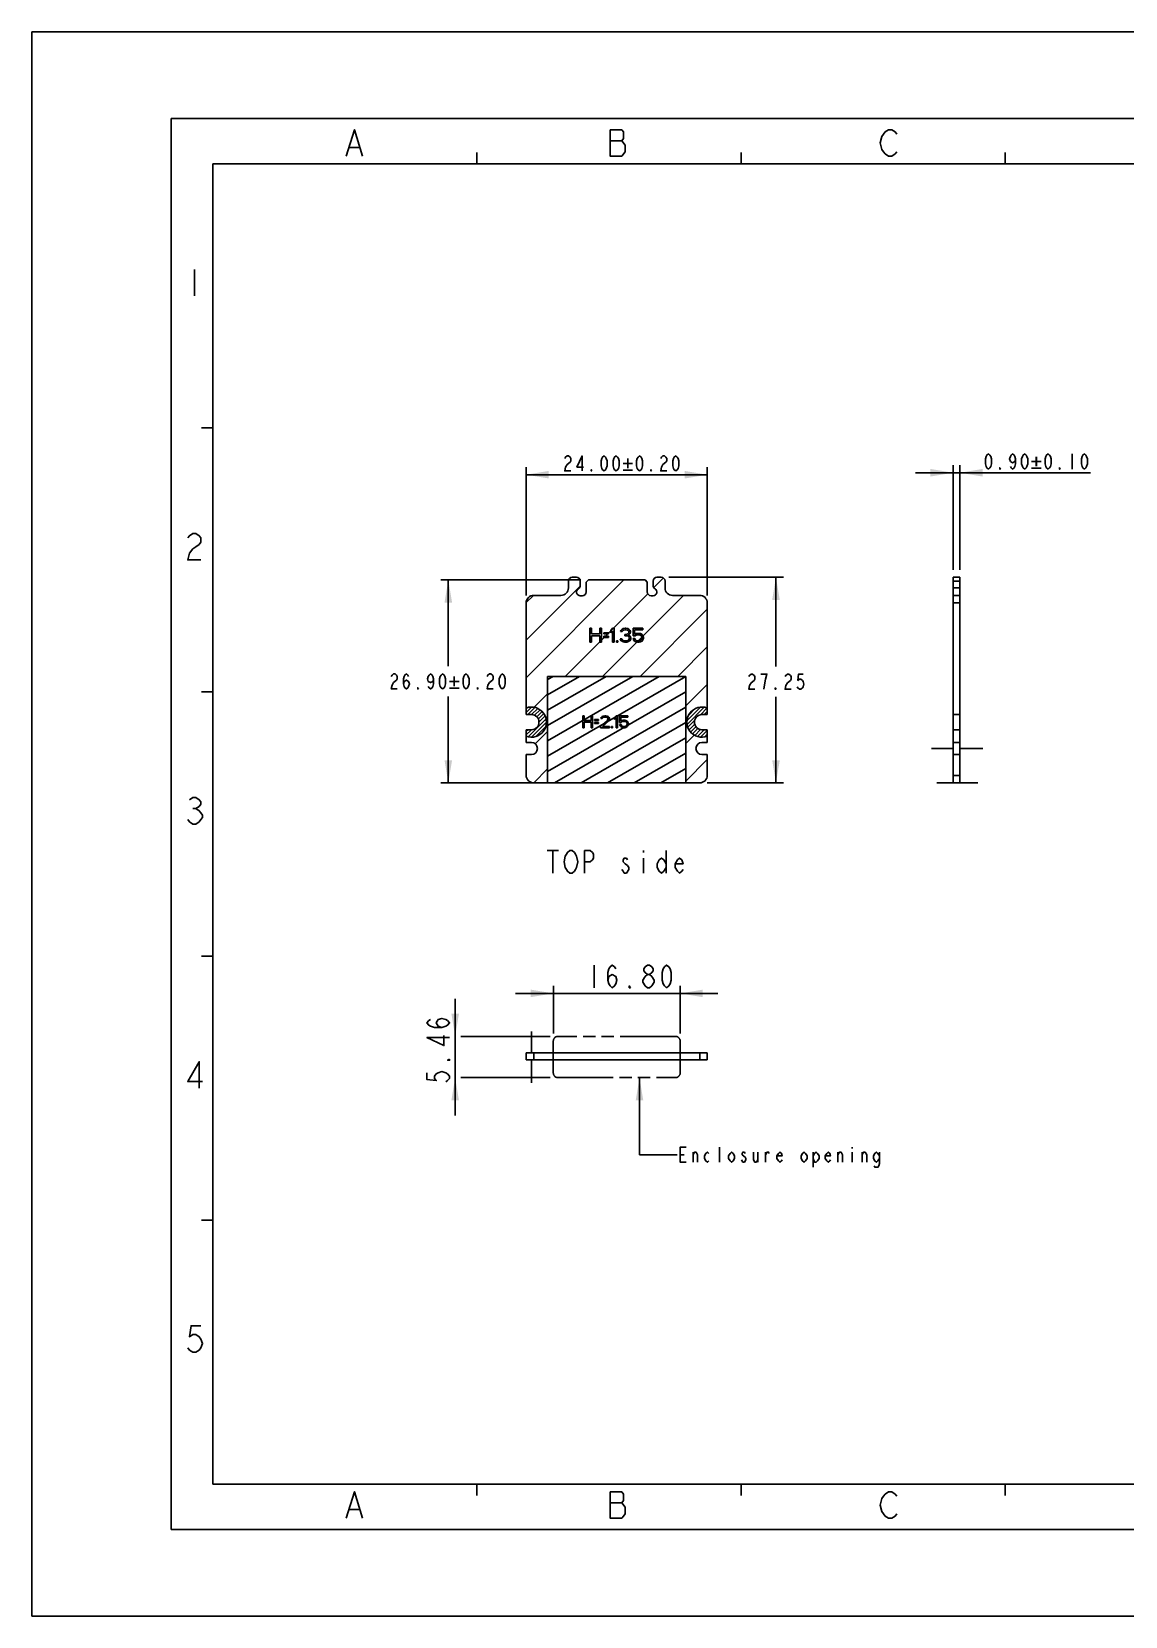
# Model space of a CAD drawing. Header units: millimetres. Extents: x 0 to 297, y 0 to 210.
# Drawn here: x 0 to 144.9, y 0 to 210 of the extents above; entities that cross this region are included whole.
import ezdxf

# ---------------------------------------------------------------- set-up
doc = ezdxf.new("R2010")
doc.units = ezdxf.units.MM
doc.header["$LTSCALE"] = 16.335
doc.linetypes.add('PHANTOM', pattern=[0.8, 0.45, -0.05, 0.1, -0.05, 0.1, -0.05])
doc.layers.get('0').update_dxf_attribs({"linetype": 'CONTINUOUS'})
for name, color, linetype in [('3_AXES', 7, 'CONTINUOUS'), ('5_CURVES', 7, 'CONTINUOUS'), ('DEFAULT_3', 7, 'PHANTOM')]:
    doc.layers.add(name, color=color, linetype=linetype)
doc.styles.get("Standard").update_dxf_attribs({"font": 'txt', "width": 0.8})
doc.dimstyles.new('DIMSTYLE_1', dxfattribs={"dimtxt": 2, "dimasz": 3, "dimexe": 1, "dimexo": 1, "dimgap": 0.5, "dimtad": 1, "dimzin": 0, "dimdsep": 46, "dimtxsty": 'STANDARD', "dimblk": '_FILLED', "dimblk1": '_FILLED', "dimblk2": '_FILLED', "dimcen": 0.09, "dimazin": 0, "dimtol": 1, "dimtp": 0.2, "dimtm": 0.2, "dimtfac": 1, "dimtofl": 0, "dimtmove": 0, "dimatfit": 3, "dimldrblk": '_FILLED', "dimfxl": 1, "dimtolj": 1, "dimtzin": 0, "dimarcsym": 0})
doc.dimstyles.new('DIMSTYLE_2', dxfattribs={"dimtxt": 2, "dimasz": 3, "dimexe": 1, "dimexo": 1, "dimgap": 1, "dimtad": 1, "dimzin": 0, "dimdsep": 46, "dimtxsty": 'STANDARD', "dimblk": '_FILLED', "dimblk1": '_FILLED', "dimblk2": '_FILLED', "dimcen": 0.09, "dimazin": 0, "dimtol": 1, "dimtp": 0.2, "dimtm": 0.2, "dimtfac": 1, "dimtofl": 0, "dimtmove": 0, "dimatfit": 3, "dimldrblk": '_FILLED', "dimfxl": 1, "dimtolj": 1, "dimtzin": 0, "dimarcsym": 0})
doc.dimstyles.new('DIMSTYLE_3', dxfattribs={"dimtxt": 2, "dimasz": 3, "dimexe": 1, "dimexo": 1, "dimgap": 0.5, "dimtad": 1, "dimzin": 0, "dimdsep": 46, "dimtxsty": 'STANDARD', "dimblk": '_FILLED', "dimblk1": '_FILLED', "dimblk2": '_FILLED', "dimcen": 0.09, "dimazin": 0, "dimtol": 1, "dimtp": 0.1, "dimtm": 0.1, "dimtfac": 1, "dimtofl": 0, "dimtmove": 0, "dimatfit": 3, "dimldrblk": '_FILLED', "dimfxl": 1, "dimtolj": 1, "dimtzin": 0, "dimarcsym": 0})
doc.dimstyles.new('DIMSTYLE_4', dxfattribs={"dimtxt": 2, "dimasz": 3, "dimexe": 1, "dimexo": 1, "dimgap": 1, "dimtad": 1, "dimzin": 0, "dimdsep": 46, "dimtxsty": 'STANDARD', "dimblk": '_FILLED', "dimblk1": '_FILLED', "dimblk2": '_FILLED', "dimcen": 0.09, "dimazin": 0, "dimtp": 0.01, "dimtm": 0.01, "dimtfac": 1, "dimtofl": 0, "dimtmove": 0, "dimatfit": 3, "dimldrblk": '_FILLED', "dimfxl": 1, "dimtolj": 1, "dimtzin": 0, "dimarcsym": 0})
doc.dimstyles.new('DIMSTYLE_7', dxfattribs={"dimtxt": 3, "dimasz": 3, "dimexe": 1, "dimexo": 1, "dimgap": 0.75, "dimtad": 1, "dimzin": 0, "dimdsep": 46, "dimtxsty": 'STANDARD', "dimblk": '_FILLED', "dimblk1": '_FILLED', "dimblk2": '_FILLED', "dimcen": 0.09, "dimazin": 0, "dimtp": 0.01, "dimtm": 0.01, "dimtfac": 1, "dimtofl": 0, "dimtmove": 0, "dimatfit": 3, "dimldrblk": '_FILLED', "dimfxl": 1, "dimtolj": 1, "dimtzin": 0, "dimarcsym": 0})
doc.dimstyles.get("Standard").update_dxf_attribs({"dimtxt": 3, "dimasz": 3, "dimexe": 1, "dimexo": 1, "dimtad": 1, "dimzin": 0, "dimdsep": 46, "dimtxsty": 'STANDARD', "dimblk": '_FILLED', "dimblk1": '_FILLED', "dimblk2": '_FILLED', "dimcen": 0.09, "dimazin": 0, "dimtol": 1, "dimtp": 0.01, "dimtm": 0.01, "dimtfac": 1, "dimtofl": 0, "dimtmove": 0, "dimatfit": 3, "dimldrblk": '_FILLED', "dimfxl": 1, "dimtolj": 1, "dimtzin": 0, "dimarcsym": 0})

# ---------------------------------------------------------------- blocks, each defined once
blk = doc.blocks.new('_FILLED')
at = {"color": 0, "linetype": 'BYBLOCK'}
blk.add_solid([(0, 0), (-1, 0.167), (-1, -0.167)], dxfattribs=at)
blk = doc.blocks.new('*D0')
at = {"color": 2, "linetype": 'CONTINUOUS'}
for p, q in [((65.52, 135.3), (65.52, 152.29)), ((65.52, 151.29), (77.52, 151.29)), ((89.52, 151.29), (77.52, 151.29)), ((89.52, 135.3), (89.52, 152.29))]:
    blk.add_line(p, q, dxfattribs=at)
at = {"color": 2, "linetype": 'CONTINUOUS', "xscale": 3, "yscale": 3, "zscale": 3, "rotation": 180}
blk.add_blockref('_FILLED', (65.52, 151.29), dxfattribs=at)
at = {"color": 2, "linetype": 'CONTINUOUS', "xscale": 3, "yscale": 3, "zscale": 3}
blk.add_blockref('_FILLED', (89.52, 151.29), dxfattribs=at)
blk = doc.blocks.new('*D1')
at = {"color": 2, "linetype": 'CONTINUOUS'}
for p, q in [((72.77, 137.35), (54.2, 137.35)), ((55.2, 137.35), (55.2, 125.9)), ((55.2, 110.45), (55.2, 121.9)), ((67.36, 110.45), (54.2, 110.45))]:
    blk.add_line(p, q, dxfattribs=at)
at = {"color": 2, "linetype": 'CONTINUOUS', "xscale": 3, "yscale": 3, "zscale": 3}
for p, rotation in [((55.2, 137.35), 90), ((55.2, 110.45), 270)]:
    blk.add_blockref('_FILLED', p, dxfattribs=dict(at, rotation=rotation))
blk = doc.blocks.new('*D2')
at = {"color": 2, "linetype": 'CONTINUOUS'}
for p, q in [((122.09, 151.55), (117.09, 151.55)), ((117.09, 151.55), (122.54, 151.55)), ((122.09, 138.7), (122.09, 152.55)), ((140.28, 151.55), (122.54, 151.55)), ((122.99, 138.7), (122.99, 152.55)), ((122.99, 151.55), (140.28, 151.55))]:
    blk.add_line(p, q, dxfattribs=at)
at = {"color": 2, "linetype": 'CONTINUOUS', "xscale": 3, "yscale": 3, "zscale": 3}
blk.add_blockref('_FILLED', (122.09, 151.55), dxfattribs=at)
at = {"color": 2, "linetype": 'CONTINUOUS', "xscale": 3, "yscale": 3, "zscale": 3, "rotation": 180}
blk.add_blockref('_FILLED', (122.99, 151.55), dxfattribs=at)
blk = doc.blocks.new('*D7')
at = {"color": 2, "linetype": 'CONTINUOUS'}
for p, q in [((84.42, 137.7), (99.62, 137.7)), ((98.62, 137.7), (98.62, 125.86)), ((98.62, 110.45), (98.62, 121.86)), ((89.52, 110.45), (99.62, 110.45))]:
    blk.add_line(p, q, dxfattribs=at)
at = {"color": 2, "linetype": 'CONTINUOUS', "xscale": 3, "yscale": 3, "zscale": 3}
for p, rotation in [((98.62, 137.7), 90), ((98.62, 110.45), 270)]:
    blk.add_blockref('_FILLED', p, dxfattribs=dict(at, rotation=rotation))
blk = doc.blocks.new('*D8')
at = {"color": 2, "linetype": 'CONTINUOUS'}
for p, q in [((69.12, 82.55), (64.12, 82.55)), ((64.12, 82.55), (77.52, 82.55)), ((69.12, 77.25), (69.12, 83.55)), ((90.92, 82.55), (77.52, 82.55)), ((85.92, 77.25), (85.92, 83.55)), ((85.92, 82.55), (90.92, 82.55))]:
    blk.add_line(p, q, dxfattribs=at)
at = {"color": 2, "linetype": 'CONTINUOUS', "xscale": 3, "yscale": 3, "zscale": 3}
blk.add_blockref('_FILLED', (69.12, 82.55), dxfattribs=at)
at = {"color": 2, "linetype": 'CONTINUOUS', "xscale": 3, "yscale": 3, "zscale": 3, "rotation": 180}
blk.add_blockref('_FILLED', (85.92, 82.55), dxfattribs=at)
blk = doc.blocks.new('*D9')
at = {"color": 2, "linetype": 'CONTINUOUS'}
for p, q in [((56.11, 76.85), (56.11, 81.85)), ((56.11, 81.85), (56.11, 74.12)), ((68.72, 76.85), (56.86, 76.85)), ((56.11, 66.39), (56.11, 74.12)), ((56.11, 71.39), (56.11, 66.39)), ((68.72, 71.39), (56.86, 71.39))]:
    blk.add_line(p, q, dxfattribs=at)
at = {"color": 2, "linetype": 'CONTINUOUS', "xscale": 3, "yscale": 3, "zscale": 3}
for p, rotation in [((56.11, 76.85), 270), ((56.11, 71.39), 90)]:
    blk.add_blockref('_FILLED', p, dxfattribs=dict(at, rotation=rotation))

msp = doc.modelspace()

# ---------------------------------------------------------------- linework, layer by layer
at = {"color": 7, "linetype": 'CONTINUOUS'}
for p, q in [((0, 0), (0, 210)), ((0, 210), (297, 210)), ((71.115, 136.299), (71.115, 137.199)), ((71.615, 137.699), (72.19, 137.699)), ((72.69, 136.615), (72.69, 137.199)), ((73.465, 137.049), (73.765, 137.349)), ((73.465, 135.749), (73.465, 137.049)), ((73.765, 137.349), (81.265, 137.349)), ((81.265, 137.349), (81.565, 137.049)), ((81.565, 137.049), (81.565, 135.749)), ((82.34, 136.615), (82.34, 137.199)), ((82.84, 137.699), (83.415, 137.699)), ((83.915, 136.299), (83.915, 137.199)), ((122.091, 134.299), (122.091, 137.699)), ((122.091, 137.699), (122.991, 137.699)), ((122.991, 137.199), (122.091, 137.199)), ((122.991, 134.299), (122.991, 137.699)), ((70.115, 135.299), (66.515, 135.299)), ((72.69, 135.249), (72.965, 135.249)), ((82.065, 135.249), (82.34, 135.249)), ((84.915, 135.299), (88.515, 135.299)), ((122.091, 136.299), (122.991, 136.299)), ((122.091, 135.299), (122.991, 135.299)), ((122.991, 134.299), (122.091, 134.299)), ((66.215, 115.799), (65.515, 115.799)), ((88.815, 115.799), (89.515, 115.799)), ((122.091, 115.799), (122.991, 115.799)), ((122.091, 115.799), (122.091, 110.449)), ((122.991, 110.449), (122.991, 115.799)), ((65.515, 111.449), (65.515, 114.199)), ((66.215, 114.199), (65.515, 114.199)), ((89.515, 114.199), (88.815, 114.199)), ((89.515, 114.199), (89.515, 111.449)), ((122.091, 114.199), (122.991, 114.199)), ((122.091, 111.449), (122.991, 111.449)), ((66.515, 110.449), (88.515, 110.449)), ((122.991, 110.449), (122.091, 110.449)), ((65.515, 73.768), (65.515, 74.668)), ((65.515, 74.668), (89.515, 74.668)), ((65.515, 73.768), (89.515, 73.768)), ((89.515, 74.668), (89.515, 73.768)), ((0, 0), (297, 0))]:
    msp.add_line(p, q, dxfattribs=at)
at = {"color": 4, "linetype": 'CONTINUOUS'}
for p, q in [((18.5, 198.5), (18.5, 11.5)), ((18.5, 198.5), (278.5, 198.5)), ((59, 192.5), (59, 194)), ((94, 192.5), (94, 194)), ((129, 192.5), (129, 194)), ((24, 192.5), (24, 17.5)), ((24, 192.5), (273, 192.5)), ((24, 157.5), (22.5, 157.5)), ((24, 122.5), (22.5, 122.5)), ((24, 87.5), (22.5, 87.5)), ((24, 52.5), (22.5, 52.5)), ((273, 17.5), (24, 17.5)), ((59, 17.5), (59, 16)), ((94, 17.5), (94, 16)), ((129, 17.5), (129, 16)), ((18.5, 11.5), (278.5, 11.5))]:
    msp.add_line(p, q, dxfattribs=at)
at = {"color": 2, "linetype": 'CONTINUOUS'}
for p, q in [((76.656, 195.542), (78.187, 195.542)), ((42.094, 194.667), (43.406, 194.667)), ((21.55, 178.5), (21.55, 175)), ((137.881, 154.046), (137.881, 152.046)), ((21.331, 107.042), (21.769, 107.042)), ((68.305, 101.488), (69.805, 101.488)), ((69.055, 101.488), (69.055, 98.488)), ((81.055, 101.488), (81.055, 101.238)), ((84.055, 101.488), (84.055, 98.488)), ((81.055, 100.488), (81.055, 98.488)), ((74.531, 86.3), (74.531, 83.3)), ((85.936, 61.178), (86.436, 61.178)), ((87.636, 60.178), (87.636, 61.511)), ((91.136, 60.178), (91.136, 62.178)), ((96.236, 61.511), (96.236, 60.178)), ((97.236, 60.178), (97.236, 61.511)), ((103.536, 61.511), (103.536, 59.511)), ((106.836, 60.178), (106.836, 61.511)), ((108.736, 62.178), (108.736, 62.011)), ((108.736, 61.511), (108.736, 60.178)), ((110.036, 60.178), (110.036, 61.511)), ((94.236, 60.178), (94.036, 60.511)), ((76.656, 15.042), (78.187, 15.042)), ((42.094, 14.167), (43.406, 14.167))]:
    msp.add_line(p, q, dxfattribs=at)
at = {"color": 7, "linetype": 'CONTINUOUS', "true_color": 0x37005f}
for p, q in [((119.241, 114.999), (122.091, 114.999)), ((122.991, 114.999), (126.041, 114.999)), ((66.215, 77.518), (66.215, 74.668)), ((66.215, 73.768), (66.215, 70.718))]:
    msp.add_line(p, q, dxfattribs=at)
at = {"color": 9, "linetype": 'CONTINUOUS'}
for p, q in [((66.515, 74.668), (66.515, 73.768)), ((88.515, 73.768), (88.515, 74.668))]:
    msp.add_line(p, q, dxfattribs=at)
at = {"color": 2, "linetype": 'CONTINUOUS'}
for points in [[(41.656, 193.5), (42.75, 197), (43.844, 193.5)], [(76.656, 197), (76.656, 193.5), (78.187, 193.5)], [(78.625, 194.958), (78.187, 195.542), (78.406, 195.833), (78.406, 196.708), (78.187, 197), (76.656, 197)], [(114.625, 194.083), (114.406, 193.792), (113.969, 193.5), (113.531, 193.5), (113.094, 193.792), (112.875, 194.083), (112.656, 194.375), (112.438, 195.25), (112.656, 196.125)], [(112.656, 196.125), (113.094, 196.708), (113.531, 197), (113.969, 197), (114.406, 196.708), (114.625, 196.417)], [(78.187, 193.5), (78.625, 194.083), (78.625, 194.958)], [(70.637, 153.457), (70.737, 153.623), (70.937, 153.79), (71.137, 153.79), (71.337, 153.623), (71.437, 153.457), (71.437, 153.123), (71.337, 152.957), (70.937, 152.623)], [(72.937, 151.79), (72.937, 153.79), (72.237, 152.29), (73.137, 152.29)], [(75.837, 151.79), (75.637, 151.957), (75.537, 152.123), (75.437, 152.457), (75.437, 153.123), (75.537, 153.457), (75.637, 153.623), (75.837, 153.79), (76.037, 153.623), (76.137, 153.457), (76.237, 153.123), (76.237, 152.457), (76.137, 152.123), (76.037, 151.957), (75.837, 151.79)], [(77.437, 151.79), (77.237, 151.957), (77.137, 152.123), (77.037, 152.457), (77.037, 153.123), (77.137, 153.457), (77.237, 153.623), (77.437, 153.79), (77.637, 153.623), (77.737, 153.457), (77.837, 153.123), (77.837, 152.457), (77.737, 152.123), (77.637, 151.957), (77.437, 151.79)], [(80.546, 151.79), (80.346, 151.957), (80.246, 152.123), (80.146, 152.457), (80.146, 153.123), (80.246, 153.457), (80.346, 153.623), (80.546, 153.79), (80.746, 153.623), (80.846, 153.457), (80.946, 153.123), (80.946, 152.457), (80.846, 152.123), (80.746, 151.957), (80.546, 151.79)], [(83.346, 153.457), (83.446, 153.623), (83.646, 153.79), (83.846, 153.79), (84.046, 153.623), (84.146, 153.457), (84.146, 153.123), (84.046, 152.957), (83.646, 152.623)], [(85.346, 151.79), (85.146, 151.957), (85.046, 152.123), (84.946, 152.457), (84.946, 153.123), (85.046, 153.457), (85.146, 153.623), (85.346, 153.79), (85.546, 153.623), (85.646, 153.457), (85.746, 153.123), (85.746, 152.457), (85.646, 152.123), (85.546, 151.957), (85.346, 151.79)], [(126.772, 152.046), (126.572, 152.213), (126.472, 152.38), (126.372, 152.713), (126.372, 153.38), (126.472, 153.713), (126.572, 153.88), (126.772, 154.046), (126.972, 153.88), (127.072, 153.713), (127.172, 153.38), (127.172, 152.713), (127.072, 152.38), (126.972, 152.213), (126.772, 152.046)], [(130.372, 153.38), (130.272, 153.046), (129.972, 152.88), (129.672, 153.046), (129.572, 153.38), (129.672, 153.713), (129.772, 153.88), (129.972, 154.046), (130.172, 153.88), (130.272, 153.713), (130.372, 153.38), (130.372, 152.713), (130.272, 152.38), (130.172, 152.213), (129.972, 152.046), (129.772, 152.213), (129.672, 152.38)], [(131.572, 152.046), (131.372, 152.213), (131.272, 152.38), (131.172, 152.713), (131.172, 153.38), (131.272, 153.713), (131.372, 153.88), (131.572, 154.046), (131.772, 153.88), (131.872, 153.713), (131.972, 153.38), (131.972, 152.713), (131.872, 152.38), (131.772, 152.213), (131.572, 152.046)], [(134.681, 152.046), (134.481, 152.213), (134.381, 152.38), (134.281, 152.713), (134.281, 153.38), (134.381, 153.713), (134.481, 153.88), (134.681, 154.046), (134.881, 153.88), (134.981, 153.713), (135.081, 153.38), (135.081, 152.713), (134.981, 152.38), (134.881, 152.213), (134.681, 152.046)], [(139.481, 152.046), (139.281, 152.213), (139.181, 152.38), (139.081, 152.713), (139.081, 153.38), (139.181, 153.713), (139.281, 153.88), (139.481, 154.046), (139.681, 153.88), (139.781, 153.713), (139.881, 153.38), (139.881, 152.713), (139.781, 152.38), (139.681, 152.213), (139.481, 152.046)], [(70.937, 152.623), (70.737, 152.29), (70.637, 151.79), (71.437, 151.79)], [(74.237, 151.79), (74.137, 151.79), (74.137, 151.957), (74.237, 151.79)], [(82.146, 151.79), (82.046, 151.79), (82.046, 151.957), (82.146, 151.79)], [(83.646, 152.623), (83.446, 152.29), (83.346, 151.79), (84.146, 151.79)], [(128.372, 152.046), (128.272, 152.046), (128.272, 152.213), (128.372, 152.046)], [(136.281, 152.046), (136.181, 152.046), (136.181, 152.213), (136.281, 152.046)], [(20.675, 142.917), (20.894, 143.208), (21.331, 143.5), (21.769, 143.5), (22.206, 143.208), (22.425, 142.917), (22.425, 142.333), (22.206, 142.042), (21.769, 141.75), (21.331, 141.458), (20.894, 140.875), (20.675, 140), (22.425, 140)], [(47.645, 124.565), (47.745, 124.732), (47.945, 124.899), (48.145, 124.899), (48.345, 124.732), (48.445, 124.565), (48.445, 124.232), (48.345, 124.065), (47.945, 123.732)], [(49.245, 123.565), (49.345, 123.899), (49.645, 124.065), (49.945, 123.899), (50.045, 123.565), (49.945, 123.232), (49.845, 123.065), (49.645, 122.899), (49.445, 123.065), (49.345, 123.232), (49.245, 123.565), (49.245, 124.232), (49.345, 124.565), (49.445, 124.732), (49.645, 124.899), (49.845, 124.732), (49.945, 124.565)], [(53.245, 124.232), (53.145, 123.899), (52.845, 123.732), (52.545, 123.899), (52.445, 124.232), (52.545, 124.565), (52.645, 124.732), (52.845, 124.899), (53.045, 124.732), (53.145, 124.565), (53.245, 124.232), (53.245, 123.565), (53.145, 123.232), (53.045, 123.065), (52.845, 122.899), (52.645, 123.065), (52.545, 123.232)], [(54.445, 122.899), (54.245, 123.065), (54.145, 123.232), (54.045, 123.565), (54.045, 124.232), (54.145, 124.565), (54.245, 124.732), (54.445, 124.899), (54.645, 124.732), (54.745, 124.565), (54.845, 124.232), (54.845, 123.565), (54.745, 123.232), (54.645, 123.065), (54.445, 122.899)], [(57.554, 122.899), (57.354, 123.065), (57.254, 123.232), (57.154, 123.565), (57.154, 124.232), (57.254, 124.565), (57.354, 124.732), (57.554, 124.899), (57.754, 124.732), (57.854, 124.565), (57.954, 124.232), (57.954, 123.565), (57.854, 123.232), (57.754, 123.065), (57.554, 122.899)], [(60.354, 124.565), (60.454, 124.732), (60.654, 124.899), (60.854, 124.899), (61.054, 124.732), (61.154, 124.565), (61.154, 124.232), (61.054, 124.065), (60.654, 123.732)], [(62.354, 122.899), (62.154, 123.065), (62.054, 123.232), (61.954, 123.565), (61.954, 124.232), (62.054, 124.565), (62.154, 124.732), (62.354, 124.899), (62.554, 124.732), (62.654, 124.565), (62.754, 124.232), (62.754, 123.565), (62.654, 123.232), (62.554, 123.065), (62.354, 122.899)], [(95.025, 124.529), (95.125, 124.696), (95.325, 124.863), (95.525, 124.863), (95.725, 124.696), (95.825, 124.529), (95.825, 124.196), (95.725, 124.029)], [(95.725, 124.029), (95.325, 123.696), (95.125, 123.363), (95.025, 122.863), (95.825, 122.863)], [(97.225, 124.196), (97.425, 124.863), (96.625, 124.863)], [(97.025, 122.863), (97.125, 123.696), (97.225, 124.196)], [(99.825, 124.529), (99.925, 124.696), (100.125, 124.863), (100.325, 124.863), (100.525, 124.696), (100.625, 124.529), (100.625, 124.196), (100.525, 124.029)], [(100.525, 124.029), (100.125, 123.696), (99.925, 123.363), (99.825, 122.863), (100.625, 122.863)], [(102.225, 124.863), (101.625, 124.863), (101.525, 124.029), (101.725, 124.196), (101.925, 124.196), (102.125, 124.029), (102.225, 123.863), (102.325, 123.529), (102.225, 123.196), (102.125, 123.029), (101.925, 122.863), (101.725, 122.863), (101.525, 123.029), (101.425, 123.196)], [(47.945, 123.732), (47.745, 123.399), (47.645, 122.899), (48.445, 122.899)], [(51.245, 122.899), (51.145, 122.899), (51.145, 123.065), (51.245, 122.899)], [(59.154, 122.899), (59.054, 122.899), (59.054, 123.065), (59.154, 122.899)], [(60.654, 123.732), (60.454, 123.399), (60.354, 122.899), (61.154, 122.899)], [(98.625, 122.863), (98.525, 122.863), (98.525, 123.029), (98.625, 122.863)], [(20.894, 108.208), (21.331, 108.5), (21.769, 108.5), (22.206, 108.208), (22.425, 107.917), (22.425, 107.625), (22.206, 107.333), (21.769, 107.042), (22.206, 106.75), (22.425, 106.458), (22.644, 106.167), (22.644, 105.875), (22.425, 105.583), (22.206, 105.292), (21.769, 105), (21.331, 105), (20.894, 105.292), (20.675, 105.583)], [(72.055, 98.988), (71.905, 98.738), (71.605, 98.488), (71.305, 98.488), (71.005, 98.738), (70.855, 98.988), (70.705, 99.238), (70.555, 99.988), (70.705, 100.738), (70.855, 100.988), (71.005, 101.238), (71.305, 101.488), (71.605, 101.488), (71.905, 101.238), (72.055, 100.988), (72.205, 100.738), (72.355, 99.988), (72.205, 99.238), (72.055, 98.988)], [(73.255, 98.488), (73.255, 101.488), (74.005, 101.488), (74.305, 101.238), (74.455, 100.988), (74.455, 100.488), (74.305, 100.238), (74.005, 99.988), (73.255, 99.988)], [(79.105, 98.988), (78.805, 98.488), (78.505, 98.488), (78.355, 98.738), (78.205, 98.988)], [(78.955, 100.238), (78.805, 100.488), (78.505, 100.488), (78.355, 100.238), (78.355, 99.988), (78.655, 99.738), (78.955, 99.488), (79.105, 99.238), (79.105, 98.988)], [(84.055, 99.238), (83.755, 98.738), (83.455, 98.488), (83.155, 98.738), (82.855, 99.238), (82.855, 99.738), (83.155, 100.238), (83.455, 100.488), (83.755, 100.238), (84.055, 99.738)], [(86.305, 98.988), (86.155, 98.738), (85.855, 98.488), (85.555, 98.738), (85.255, 99.238), (85.255, 99.738), (85.555, 100.238), (85.855, 100.488), (86.155, 100.238), (86.305, 99.738), (85.255, 99.738)], [(76.331, 84.3), (76.481, 84.8), (76.931, 85.05), (77.381, 84.8), (77.531, 84.3), (77.381, 83.8), (77.231, 83.55), (76.931, 83.3), (76.631, 83.55), (76.481, 83.8), (76.331, 84.3), (76.331, 85.3), (76.481, 85.8), (76.631, 86.05), (76.931, 86.3), (77.231, 86.05), (77.381, 85.8)], [(81.581, 85.05), (81.281, 85.3), (81.131, 85.55), (81.131, 85.8), (81.281, 86.05), (81.581, 86.3), (81.881, 86.3), (82.181, 86.05), (82.331, 85.8), (82.331, 85.55), (82.181, 85.3), (81.881, 85.05)], [(84.131, 83.3), (83.831, 83.55), (83.681, 83.8), (83.531, 84.3), (83.531, 85.3), (83.681, 85.8), (83.831, 86.05), (84.131, 86.3), (84.431, 86.05), (84.581, 85.8), (84.731, 85.3), (84.731, 84.3), (84.581, 83.8), (84.431, 83.55), (84.131, 83.3)], [(80.981, 84.05), (80.981, 84.3), (81.281, 84.8)], [(81.581, 83.3), (81.281, 83.55), (80.981, 84.05)], [(81.281, 84.8), (81.581, 85.05), (81.881, 85.05), (82.181, 84.8)], [(82.181, 84.8), (82.481, 84.3), (82.481, 84.05), (82.181, 83.55)], [(79.331, 83.3), (79.181, 83.3), (79.181, 83.55), (79.331, 83.3)], [(82.181, 83.55), (81.881, 83.3), (81.581, 83.3)], [(54.364, 78.038), (53.864, 78.188), (53.614, 78.638), (53.864, 79.088), (54.364, 79.238), (54.864, 79.088), (55.114, 78.938), (55.364, 78.638), (55.114, 78.338), (54.864, 78.188), (54.364, 78.038), (53.364, 78.038), (52.864, 78.188), (52.614, 78.338), (52.364, 78.638), (52.614, 78.938), (52.864, 79.088)], [(55.364, 76.688), (52.364, 76.688), (54.614, 75.638), (54.614, 76.988)], [(55.364, 73.838), (55.364, 73.688), (55.114, 73.688), (55.364, 73.838)], [(22.206, 70), (22.206, 73.5), (20.675, 70.875), (22.644, 70.875)], [(52.364, 72.038), (52.364, 71.138), (53.614, 70.988), (53.364, 71.288), (53.364, 71.588), (53.614, 71.888), (53.864, 72.038), (54.364, 72.188), (54.864, 72.038), (55.114, 71.888), (55.364, 71.588), (55.364, 71.288), (55.114, 70.988), (54.864, 70.838)], [(86.736, 60.178), (85.936, 60.178), (85.936, 62.178), (86.736, 62.178)], [(87.636, 61.178), (87.836, 61.511), (88.036, 61.511), (88.236, 61.178), (88.236, 60.178)], [(89.736, 60.345), (89.536, 60.178), (89.336, 60.345), (89.136, 60.678), (89.136, 61.011), (89.336, 61.345), (89.536, 61.511), (89.736, 61.345)], [(93.136, 60.678), (92.936, 60.345), (92.736, 60.178), (92.536, 60.345), (92.336, 60.678), (92.336, 61.011), (92.536, 61.345), (92.736, 61.511), (92.936, 61.345), (93.136, 61.011), (93.136, 60.678)], [(94.536, 61.345), (94.436, 61.511), (94.236, 61.511), (94.136, 61.345), (94.136, 61.178)], [(94.136, 61.178), (94.536, 60.845), (94.636, 60.678), (94.636, 60.511)], [(95.636, 61.511), (95.636, 60.511), (95.836, 60.178), (96.036, 60.178), (96.236, 60.511)], [(97.236, 61.178), (97.436, 61.511), (97.636, 61.511), (97.736, 61.345)], [(99.436, 60.511), (99.336, 60.345), (99.136, 60.178), (98.936, 60.345), (98.736, 60.678), (98.736, 61.011), (98.936, 61.345), (99.136, 61.511), (99.336, 61.345), (99.436, 61.011), (98.736, 61.011)], [(102.736, 60.678), (102.536, 60.345), (102.336, 60.178), (102.136, 60.345), (101.936, 60.678), (101.936, 61.011), (102.136, 61.345), (102.336, 61.511), (102.536, 61.345), (102.736, 61.011), (102.736, 60.678)], [(103.536, 61.011), (103.736, 61.345), (103.936, 61.511), (104.136, 61.345), (104.336, 61.011), (104.336, 60.678), (104.136, 60.345), (103.936, 60.178), (103.736, 60.178), (103.536, 60.678)], [(105.836, 60.511), (105.736, 60.345), (105.536, 60.178), (105.336, 60.345), (105.136, 60.678), (105.136, 61.011), (105.336, 61.345), (105.536, 61.511), (105.736, 61.345), (105.836, 61.011), (105.136, 61.011)], [(106.836, 61.178), (107.036, 61.511), (107.236, 61.511), (107.436, 61.178), (107.436, 60.178)], [(110.036, 61.178), (110.236, 61.511), (110.436, 61.511), (110.636, 61.178), (110.636, 60.178)], [(112.336, 60.678), (112.136, 60.345), (111.936, 60.178), (111.736, 60.345), (111.536, 60.678), (111.536, 61.011), (111.736, 61.345), (111.936, 61.511), (112.136, 61.345), (112.336, 61.011)], [(112.336, 61.511), (112.336, 60.011), (112.236, 59.678), (112.136, 59.511), (111.736, 59.511), (111.636, 59.678)], [(94.636, 60.511), (94.436, 60.178), (94.236, 60.178)], [(22.425, 38.5), (21.113, 38.5), (20.894, 37.042), (21.331, 37.333), (21.769, 37.333), (22.206, 37.042), (22.425, 36.75), (22.644, 36.167), (22.425, 35.583), (22.206, 35.292), (21.769, 35), (21.331, 35), (20.894, 35.292), (20.675, 35.583)], [(41.656, 13), (42.75, 16.5), (43.844, 13)], [(78.625, 14.458), (78.187, 15.042), (78.406, 15.333), (78.406, 16.208), (78.187, 16.5), (76.656, 16.5)], [(76.656, 16.5), (76.656, 13), (78.187, 13), (78.406, 13.292), (78.625, 13.583), (78.625, 14.458)], [(113.094, 13.292), (112.656, 13.875), (112.438, 14.75), (112.656, 15.625), (112.875, 15.917), (113.094, 16.208), (113.531, 16.5), (113.969, 16.5), (114.406, 16.208), (114.625, 15.917)], [(114.625, 13.583), (114.406, 13.292), (113.969, 13), (113.531, 13), (113.094, 13.292)]]:
    msp.add_lwpolyline(points, dxfattribs=at)
at = {"color": 7, "linetype": 'CONTINUOUS'}
for centre, radius, start, end in [((71.615, 137.199), 0.5, 90, 180), ((72.19, 137.199), 0.5, 0, 90), ((72.19, 136.615), 0.5, 300, 360), ((82.84, 137.199), 0.5, 90, 180), ((82.84, 136.615), 0.5, 180, 240), ((83.415, 137.199), 0.5, 0, 90), ((66.515, 134.299), 1, 90, 180), ((70.115, 136.299), 1, 270, 360), ((72.69, 135.749), 0.5, 120, 270), ((72.965, 135.749), 0.5, 270, 360), ((82.065, 135.749), 0.5, 180, 270), ((82.34, 135.749), 0.5, 270, 60), ((84.915, 136.299), 1, 180, 270), ((88.515, 134.299), 1, 0, 90), ((66.215, 114.999), 0.8, 270, 90), ((88.815, 114.999), 0.8, 90, 270), ((66.515, 111.449), 1, 180, 270), ((88.515, 111.449), 1, 270, 360)]:
    msp.add_arc(centre, radius, start, end, dxfattribs=at)
at = {"color": 2, "linetype": 'CONTINUOUS'}
for points in [[(79.099, 153.44), (78.865, 152.899), (78.865, 153.44)], [(78.865, 152.899), (79.099, 153.44), (79.099, 152.899)], [(133.233, 153.696), (133, 153.156), (133, 153.696)], [(133, 153.156), (133.233, 153.696), (133.233, 153.156)], [(79.099, 152.899), (79.639, 152.899), (78.34, 152.666)], [(78.865, 152.899), (79.099, 152.899), (78.34, 152.666)], [(78.865, 152.899), (78.34, 152.666), (78.34, 152.899)], [(78.865, 152.666), (78.34, 152.666), (79.639, 152.899)], [(79.639, 152.009), (78.34, 151.79), (78.34, 152.009)], [(78.34, 151.79), (79.639, 152.009), (79.639, 151.79)], [(79.099, 152.666), (78.865, 152.666), (79.639, 152.899)], [(79.099, 152.666), (78.865, 152.14), (78.865, 152.666)], [(78.865, 152.14), (79.099, 152.666), (79.099, 152.14)], [(79.099, 152.666), (79.639, 152.899), (79.639, 152.666)], [(133.233, 153.156), (133.774, 153.156), (132.474, 152.922)], [(133, 153.156), (133.233, 153.156), (132.474, 152.922)], [(133, 153.156), (132.474, 152.922), (132.474, 153.156)], [(133, 152.922), (132.474, 152.922), (133.774, 153.156)], [(133.774, 152.265), (132.474, 152.046), (132.474, 152.265)], [(132.474, 152.046), (133.774, 152.265), (133.774, 152.046)], [(133.233, 152.922), (133, 152.922), (133.774, 153.156)], [(133.233, 152.922), (133, 152.397), (133, 152.922)], [(133, 152.397), (133.233, 152.922), (133.233, 152.397)], [(133.233, 152.922), (133.774, 153.156), (133.774, 152.922)], [(56.106, 124.008), (56.647, 124.008), (55.347, 123.775)], [(55.873, 124.008), (56.106, 124.008), (55.347, 123.775)], [(55.873, 124.008), (55.347, 123.775), (55.347, 124.008)], [(55.873, 123.775), (55.347, 123.775), (56.647, 124.008)], [(56.106, 124.548), (55.873, 124.008), (55.873, 124.548)], [(55.873, 124.008), (56.106, 124.548), (56.106, 124.008)], [(56.106, 123.775), (55.873, 123.775), (56.647, 124.008)], [(56.106, 123.775), (56.647, 124.008), (56.647, 123.775)], [(56.647, 123.118), (55.347, 122.899), (55.347, 123.118)], [(55.347, 122.899), (56.647, 123.118), (56.647, 122.899)], [(56.106, 123.775), (55.873, 123.249), (55.873, 123.775)], [(55.873, 123.249), (56.106, 123.775), (56.106, 123.249)]]:
    msp.add_solid(points, dxfattribs=at)
at = {"layer": '3_AXES', "color": 7, "linetype": 'CONTINUOUS'}
for p, q in [((65.515, 119.499), (65.515, 134.299)), ((89.515, 119.499), (89.515, 134.299)), ((122.091, 134.299), (122.091, 115.799)), ((122.991, 134.299), (122.991, 115.799)), ((122.101, 120.372), (122.091, 120.372)), ((122.101, 116.625), (122.101, 120.372)), ((122.981, 120.372), (122.991, 120.372)), ((122.981, 116.625), (122.981, 120.372)), ((66.215, 119.499), (65.515, 119.499)), ((89.515, 119.499), (88.815, 119.499)), ((122.101, 119.499), (122.981, 119.499)), ((65.515, 115.799), (65.515, 117.499)), ((65.515, 117.499), (66.215, 117.499)), ((88.815, 117.499), (89.515, 117.499)), ((89.515, 117.499), (89.515, 115.799)), ((122.101, 116.625), (122.091, 116.625)), ((122.101, 117.499), (122.981, 117.499)), ((122.981, 116.625), (122.991, 116.625))]:
    msp.add_line(p, q, dxfattribs=at)
for centre, radius, start, end in [((66.215, 118.499), 2, 249.51268, 110.48732), ((88.815, 118.499), 2, 69.51268, 290.48732), ((66.215, 118.499), 1, 270, 90), ((88.815, 118.499), 1, 90, 270)]:
    msp.add_arc(centre, radius, start, end, dxfattribs=at)
at = {"layer": '5_CURVES', "color": 2, "linetype": 'CONTINUOUS'}
for p, q in [((65.515, 124.383), (78.481, 137.349)), ((65.515, 129.361), (72.683, 136.528)), ((82.434, 136.323), (83.712, 137.601)), ((65.516, 134.34), (66.474, 135.298)), ((70.668, 124.557), (81.624, 135.514)), ((75.646, 124.557), (86.387, 135.299)), ((80.624, 124.557), (89.515, 133.449)), ((85.602, 124.557), (89.515, 128.471)), ((68.357, 124.143), (69.074, 124.557)), ((68.357, 122.111), (72.594, 124.557)), ((68.357, 120.079), (76.114, 124.557)), ((68.357, 118.046), (79.634, 124.557)), ((68.357, 116.014), (83.154, 124.557)), ((68.357, 113.982), (86.674, 124.557)), ((66.576, 120.466), (68.357, 122.246)), ((68.357, 111.95), (86.674, 122.525)), ((86.674, 120.651), (89.515, 123.493)), ((65.515, 119.786), (66.229, 120.499)), ((65.515, 120.283), (65.649, 120.417)), ((65.726, 119.499), (66.673, 120.446)), ((66.224, 119.499), (67.044, 120.319)), ((66.631, 119.408), (67.361, 120.138)), ((66.925, 119.204), (67.632, 119.911)), ((69.277, 110.449), (86.674, 120.493)), ((86.825, 118.694), (88.62, 120.489)), ((86.837, 118.208), (89.106, 120.477)), ((87.027, 119.394), (87.921, 120.287)), ((88.602, 119.476), (89.503, 120.377)), ((89.123, 119.499), (89.515, 119.891)), ((65.765, 116.55), (68.164, 118.949)), ((66.211, 116.499), (68.215, 118.503)), ((66.794, 116.584), (68.13, 117.92)), ((67.128, 118.909), (67.858, 119.639)), ((67.215, 118.499), (68.038, 119.322)), ((72.797, 110.449), (86.674, 118.461)), ((86.937, 117.811), (87.838, 118.712)), ((87.098, 117.474), (87.853, 118.228)), ((87.307, 117.185), (88.018, 117.896)), ((87.561, 116.941), (88.276, 117.656)), ((65.515, 117.296), (65.718, 117.499)), ((65.515, 116.799), (66.215, 117.499)), ((66.713, 115.625), (68.357, 117.268)), ((76.317, 110.449), (86.674, 116.428)), ((86.674, 115.673), (87.785, 116.784)), ((87.86, 116.742), (88.633, 117.515)), ((88.209, 116.593), (89.114, 117.499)), ((88.622, 116.508), (89.515, 117.402)), ((89.136, 116.525), (89.515, 116.904)), ((79.837, 110.449), (86.674, 114.396)), ((86.674, 110.695), (89.515, 113.537)), ((66.515, 110.449), (68.357, 112.29)), ((83.357, 110.449), (86.674, 112.364))]:
    msp.add_line(p, q, dxfattribs=at)
at = {"layer": '5_CURVES', "color": 40, "linetype": 'CONTINUOUS'}
for p, q in [((71.115, 136.299), (71.115, 137.199)), ((71.615, 137.699), (72.19, 137.699)), ((72.69, 136.615), (72.69, 137.199)), ((73.465, 137.049), (73.765, 137.349)), ((73.465, 135.749), (73.465, 137.049)), ((73.765, 137.349), (81.265, 137.349)), ((81.265, 137.349), (81.565, 137.049)), ((81.565, 137.049), (81.565, 135.749)), ((82.34, 136.615), (82.34, 137.199)), ((82.84, 137.699), (83.415, 137.699)), ((83.915, 136.299), (83.915, 137.199)), ((122.091, 110.449), (122.091, 137.699)), ((122.991, 110.449), (122.991, 137.699)), ((70.115, 135.299), (66.515, 135.299)), ((72.69, 135.249), (72.965, 135.249)), ((82.065, 135.249), (82.34, 135.249)), ((84.915, 135.299), (88.515, 135.299)), ((65.515, 119.499), (65.515, 134.299)), ((89.515, 119.499), (89.515, 134.299)), ((68.357, 124.557), (68.357, 110.449)), ((68.357, 124.557), (86.674, 124.557)), ((86.674, 124.557), (86.674, 110.449)), ((66.215, 119.499), (65.515, 119.499)), ((88.815, 119.499), (89.515, 119.499)), ((65.515, 115.799), (65.515, 117.499)), ((66.215, 117.499), (65.515, 117.499)), ((66.215, 115.799), (65.515, 115.799)), ((88.815, 117.499), (89.515, 117.499)), ((88.815, 115.799), (89.515, 115.799)), ((89.515, 115.799), (89.515, 117.499)), ((65.515, 111.449), (65.515, 114.199)), ((66.215, 114.199), (65.515, 114.199)), ((89.515, 114.199), (88.815, 114.199)), ((89.515, 114.199), (89.515, 111.449)), ((66.515, 110.449), (88.515, 110.449)), ((65.515, 74.668), (89.515, 74.668)), ((65.515, 73.768), (89.515, 73.768))]:
    msp.add_line(p, q, dxfattribs=at)
at = {"layer": '5_CURVES', "color": 4, "linetype": 'CONTINUOUS'}
for p, q in [((73.967, 129.093), (73.967, 130.933)), ((73.967, 130.933), (74.197, 130.933)), ((74.197, 130.933), (74.197, 130.189)), ((75.27, 130.189), (75.27, 130.933)), ((75.27, 130.933), (75.5, 130.933)), ((75.5, 130.933), (75.5, 129.093)), ((75.807, 130.189), (75.807, 130.346)), ((75.807, 130.346), (76.42, 130.346)), ((76.42, 130.346), (76.42, 130.189)), ((76.727, 130.659), (76.957, 130.933)), ((76.727, 130.346), (76.727, 130.659)), ((76.957, 130.62), (76.727, 130.346)), ((76.957, 130.933), (77.187, 130.933)), ((76.957, 129.093), (76.957, 130.62)), ((77.187, 130.933), (77.187, 129.093)), ((78.03, 130.502), (78.068, 130.659)), ((78.222, 130.502), (78.03, 130.502)), ((78.068, 130.659), (78.222, 130.815)), ((78.222, 130.815), (78.375, 130.894)), ((78.298, 130.62), (78.222, 130.502)), ((78.413, 130.698), (78.298, 130.62)), ((78.375, 130.894), (78.643, 130.933)), ((78.605, 130.737), (78.413, 130.698)), ((78.758, 130.737), (78.605, 130.737)), ((78.643, 130.933), (78.72, 130.933)), ((78.72, 130.933), (78.988, 130.894)), ((78.95, 130.698), (78.758, 130.737)), ((79.065, 130.62), (78.95, 130.698)), ((78.988, 130.894), (79.142, 130.815)), ((78.988, 130.189), (79.065, 130.267)), ((79.142, 130.502), (79.065, 130.62)), ((79.065, 130.267), (79.142, 130.424)), ((79.142, 130.815), (79.295, 130.659)), ((79.142, 130.424), (79.142, 130.502)), ((79.295, 130.267), (79.218, 130.15)), ((79.295, 130.659), (79.333, 130.502)), ((79.333, 130.424), (79.295, 130.267)), ((79.333, 130.502), (79.333, 130.424)), ((79.678, 130.933), (79.678, 129.915)), ((80.982, 130.933), (79.678, 130.933)), ((79.87, 130.111), (79.87, 130.737)), ((79.87, 130.737), (80.982, 130.737)), ((80.062, 130.228), (79.87, 130.111)), ((80.253, 130.267), (80.062, 130.228)), ((80.483, 130.267), (80.253, 130.267)), ((80.675, 130.228), (80.483, 130.267)), ((80.867, 130.111), (80.675, 130.228)), ((80.982, 130.737), (80.982, 130.933)), ((74.197, 129.093), (73.967, 129.093)), ((74.197, 130.189), (75.27, 130.189)), ((74.197, 129.954), (74.197, 129.093)), ((75.27, 129.954), (74.197, 129.954)), ((75.27, 129.093), (75.27, 129.954)), ((75.5, 129.093), (75.27, 129.093)), ((76.42, 130.189), (75.807, 130.189)), ((75.807, 129.719), (75.807, 129.876)), ((75.807, 129.876), (76.42, 129.876)), ((76.42, 129.719), (75.807, 129.719)), ((76.42, 129.876), (76.42, 129.719)), ((77.187, 129.093), (76.957, 129.093)), ((77.493, 129.093), (77.493, 129.289)), ((77.493, 129.289), (77.685, 129.289)), ((77.685, 129.093), (77.493, 129.093)), ((77.685, 129.289), (77.685, 129.093)), ((78.03, 129.406), (77.992, 129.524)), ((77.992, 129.524), (78.183, 129.524)), ((78.107, 129.289), (78.03, 129.406)), ((78.222, 129.21), (78.107, 129.289)), ((78.183, 129.524), (78.222, 129.445)), ((78.222, 129.445), (78.298, 129.367)), ((78.375, 129.132), (78.222, 129.21)), ((78.298, 129.367), (78.375, 129.328)), ((78.375, 129.328), (78.567, 129.289)), ((78.528, 129.093), (78.375, 129.132)), ((78.835, 129.093), (78.528, 129.093)), ((78.567, 129.289), (78.797, 129.289)), ((78.605, 129.954), (78.605, 130.111)), ((78.605, 130.111), (78.758, 130.111)), ((78.758, 129.954), (78.605, 129.954)), ((78.758, 130.111), (78.988, 130.189)), ((78.988, 129.915), (78.758, 129.954)), ((78.797, 129.289), (78.988, 129.328)), ((78.988, 129.132), (78.835, 129.093)), ((79.103, 129.837), (78.988, 129.915)), ((78.988, 129.328), (79.065, 129.367)), ((79.142, 129.21), (78.988, 129.132)), ((79.218, 130.15), (79.065, 130.032)), ((79.065, 130.032), (79.257, 129.954)), ((79.065, 129.367), (79.142, 129.445)), ((79.18, 129.68), (79.103, 129.837)), ((79.142, 129.445), (79.18, 129.524)), ((79.257, 129.289), (79.142, 129.21)), ((79.18, 129.524), (79.18, 129.68)), ((79.257, 129.954), (79.333, 129.837)), ((79.333, 129.406), (79.257, 129.289)), ((79.333, 129.837), (79.372, 129.68)), ((79.372, 129.524), (79.333, 129.406)), ((79.372, 129.68), (79.372, 129.524)), ((79.678, 129.915), (79.947, 129.915)), ((79.908, 129.563), (79.678, 129.563)), ((79.678, 129.563), (79.755, 129.406)), ((79.755, 129.406), (79.87, 129.249)), ((79.87, 129.249), (80.062, 129.132)), ((79.985, 129.406), (79.908, 129.563)), ((79.947, 129.915), (80.1, 130.032)), ((80.1, 129.328), (79.985, 129.406)), ((80.062, 129.132), (80.253, 129.093)), ((80.1, 130.032), (80.253, 130.072)), ((80.253, 129.289), (80.1, 129.328)), ((80.253, 130.072), (80.483, 130.072)), ((80.483, 129.289), (80.253, 129.289)), ((80.253, 129.093), (80.483, 129.093)), ((80.483, 130.072), (80.637, 130.032)), ((80.637, 129.328), (80.483, 129.289)), ((80.483, 129.093), (80.675, 129.132)), ((80.637, 130.032), (80.752, 129.954)), ((80.752, 129.406), (80.637, 129.328)), ((80.675, 129.132), (80.867, 129.249)), ((80.752, 129.954), (80.828, 129.837)), ((80.828, 129.524), (80.752, 129.406)), ((80.828, 129.837), (80.867, 129.719)), ((80.867, 129.641), (80.828, 129.524)), ((80.982, 129.954), (80.867, 130.111)), ((80.867, 129.719), (80.867, 129.641)), ((80.867, 129.249), (80.982, 129.406)), ((81.058, 129.758), (80.982, 129.954)), ((80.982, 129.406), (81.058, 129.602)), ((81.058, 129.602), (81.058, 129.758)), ((73.015, 117.766), (73.015, 119.338)), ((73.015, 119.338), (73.212, 119.338)), ((73.212, 117.766), (73.015, 117.766)), ((73.212, 119.338), (73.212, 118.703)), ((73.212, 118.703), (74.129, 118.703)), ((74.129, 118.502), (73.212, 118.502)), ((73.212, 118.502), (73.212, 117.766)), ((74.129, 119.338), (74.325, 119.338)), ((74.129, 118.703), (74.129, 119.338)), ((74.129, 117.766), (74.129, 118.502)), ((74.325, 117.766), (74.129, 117.766)), ((74.325, 119.338), (74.325, 117.766)), ((74.587, 118.837), (75.111, 118.837)), ((74.587, 118.703), (74.587, 118.837)), ((75.111, 118.703), (74.587, 118.703)), ((74.587, 118.435), (75.111, 118.435)), ((74.587, 118.302), (74.587, 118.435)), ((75.111, 118.302), (74.587, 118.302)), ((75.111, 118.837), (75.111, 118.703)), ((75.111, 118.435), (75.111, 118.302)), ((75.373, 117.934), (76.29, 118.77)), ((75.373, 117.766), (75.373, 117.934)), ((76.552, 117.766), (75.373, 117.766)), ((75.406, 118.97), (75.438, 119.104)), ((75.569, 118.97), (75.406, 118.97)), ((75.438, 119.104), (75.569, 119.238)), ((75.569, 119.238), (75.7, 119.305)), ((75.635, 119.071), (75.569, 118.97)), ((75.733, 119.138), (75.635, 119.071)), ((76.454, 118.669), (75.635, 117.934)), ((75.635, 117.934), (76.552, 117.934)), ((75.7, 119.305), (75.93, 119.338)), ((75.897, 119.171), (75.733, 119.138)), ((76.028, 119.171), (75.897, 119.171)), ((75.93, 119.338), (76.061, 119.338)), ((76.192, 119.138), (76.028, 119.171)), ((76.061, 119.338), (76.257, 119.305)), ((76.29, 119.071), (76.192, 119.138)), ((76.257, 119.305), (76.388, 119.238)), ((76.355, 118.97), (76.29, 119.071)), ((76.29, 118.77), (76.355, 118.904)), ((76.355, 118.904), (76.355, 118.97)), ((76.388, 119.238), (76.519, 119.104)), ((76.519, 118.77), (76.454, 118.669)), ((76.519, 119.104), (76.552, 118.97)), ((76.552, 118.904), (76.519, 118.77)), ((76.552, 118.97), (76.552, 118.904)), ((76.552, 117.934), (76.552, 117.766)), ((76.814, 117.934), (76.978, 117.934)), ((76.814, 117.766), (76.814, 117.934)), ((76.978, 117.766), (76.814, 117.766)), ((76.978, 117.934), (76.978, 117.766)), ((77.239, 119.104), (77.436, 119.338)), ((77.239, 118.837), (77.239, 119.104)), ((77.436, 119.071), (77.239, 118.837)), ((77.436, 119.338), (77.632, 119.338)), ((77.436, 117.766), (77.436, 119.071)), ((77.632, 117.766), (77.436, 117.766)), ((77.632, 119.338), (77.632, 117.766)), ((79.008, 119.338), (77.894, 119.338)), ((77.894, 119.338), (77.894, 118.469)), ((77.894, 118.469), (78.124, 118.469)), ((78.091, 118.168), (77.894, 118.168)), ((77.894, 118.168), (77.96, 118.034)), ((77.96, 118.034), (78.058, 117.9)), ((78.058, 119.171), (79.008, 119.171)), ((78.058, 118.636), (78.058, 119.171)), ((78.222, 118.736), (78.058, 118.636)), ((78.058, 117.9), (78.222, 117.8)), ((78.156, 118.034), (78.091, 118.168)), ((78.124, 118.469), (78.255, 118.569)), ((78.255, 117.967), (78.156, 118.034)), ((78.386, 118.77), (78.222, 118.736)), ((78.222, 117.8), (78.386, 117.766)), ((78.255, 118.569), (78.386, 118.603)), ((78.386, 117.934), (78.255, 117.967)), ((78.582, 118.77), (78.386, 118.77)), ((78.386, 118.603), (78.582, 118.603)), ((78.582, 117.934), (78.386, 117.934)), ((78.386, 117.766), (78.582, 117.766)), ((78.746, 118.736), (78.582, 118.77)), ((78.582, 118.603), (78.713, 118.569)), ((78.713, 117.967), (78.582, 117.934)), ((78.582, 117.766), (78.746, 117.8)), ((78.713, 118.569), (78.811, 118.502)), ((78.811, 118.034), (78.713, 117.967)), ((78.91, 118.636), (78.746, 118.736)), ((78.746, 117.8), (78.91, 117.9)), ((78.811, 118.502), (78.877, 118.402)), ((78.877, 118.134), (78.811, 118.034)), ((78.877, 118.402), (78.91, 118.302)), ((78.91, 118.235), (78.877, 118.134)), ((79.008, 118.502), (78.91, 118.636)), ((78.91, 118.302), (78.91, 118.235)), ((78.91, 117.9), (79.008, 118.034)), ((79.008, 119.171), (79.008, 119.338)), ((79.073, 118.335), (79.008, 118.502)), ((79.008, 118.034), (79.073, 118.201)), ((79.073, 118.201), (79.073, 118.335))]:
    msp.add_line(p, q, dxfattribs=at)
at = {"layer": '5_CURVES', "color": 40, "linetype": 'CONTINUOUS'}
for centre, radius, start, end in [((71.615, 137.199), 0.5, 90, 180), ((72.19, 137.199), 0.5, 0, 90), ((72.19, 136.615), 0.5, 300, 360), ((82.84, 137.199), 0.5, 90, 180), ((82.84, 136.615), 0.5, 180, 240), ((83.415, 137.199), 0.5, 0, 90), ((66.515, 134.299), 1, 90, 180), ((70.115, 136.299), 1, 270, 360), ((72.69, 135.749), 0.5, 120, 270), ((72.965, 135.749), 0.5, 270, 360), ((82.065, 135.749), 0.5, 180, 270), ((82.34, 135.749), 0.5, 270, 60), ((84.915, 136.299), 1, 180, 270), ((88.515, 134.299), 1, 0, 90), ((66.215, 118.499), 2, 249.51268, 110.48732), ((88.815, 118.499), 2, 69.51268, 290.48732), ((66.215, 118.499), 1, 270, 90), ((88.815, 118.499), 1, 90, 270), ((66.215, 114.999), 0.8, 270, 90), ((88.815, 114.999), 0.8, 90, 270), ((66.515, 111.449), 1, 180, 270), ((88.515, 111.449), 1, 270, 360)]:
    msp.add_arc(centre, radius, start, end, dxfattribs=at)
at = {"layer": 'DEFAULT_3', "color": 8, "linetype": 'PHANTOM'}
for p, q in [((122.091, 110.449), (119.911, 110.449)), ((125.371, 110.449), (122.991, 110.449)), ((69.115, 76.248), (69.115, 71.988)), ((85.315, 76.848), (69.715, 76.848)), ((85.915, 71.988), (85.915, 76.248)), ((69.715, 71.388), (85.315, 71.388))]:
    msp.add_line(p, q, dxfattribs=at)
for centre, start, end in [((69.715, 76.248), 90, 180), ((85.315, 76.248), 0, 90), ((69.715, 71.988), 180, 270), ((85.315, 71.988), 270, 360)]:
    msp.add_arc(centre, 0.6, start, end, dxfattribs=at)

# ---------------------------------------------------------------- dimensions: what is measured, and where the dimension line sits
at = {"color": 2, "linetype": 'CONTINUOUS'}
for base, p1, p2, dimstyle, picture, middle in [((89.515, 151.29), (65.515, 134.299), (89.515, 134.299), 'DIMSTYLE_1', '*D0', (70.237, 151.29)), ((122.991, 151.546), (122.091, 137.699), (122.991, 137.699), 'DIMSTYLE_3', '*D2', (125.972, 151.546))]:
    dim = msp.add_linear_dim(base=base, p1=p1, p2=p2, dimstyle=dimstyle, dxfattribs=at)
    dim.commit()
    dim.dimension.update_dxf_attribs({"geometry": picture, "text_midpoint": middle, "dimtype": 160})
for base, p1, p2, dimstyle, picture, middle in [((55.2, 110.449), (73.765, 137.349), (68.357, 110.449), 'DIMSTYLE_2', '*D1', (47.245, 122.899)), ((98.625, 110.449), (83.415, 137.699), (88.515, 110.449), 'DIMSTYLE_4', '*D7', (94.625, 122.863))]:
    dim = msp.add_linear_dim(base=base, p1=p1, p2=p2, angle=270, dimstyle=dimstyle, override={"dimtad": 0, "dimtih": 1, "dimtoh": 1}, dxfattribs=at)
    dim.commit()
    dim.dimension.update_dxf_attribs({"geometry": picture, "text_midpoint": middle, "dimtype": 160})
for base, p1, p2, angle, picture, middle in [((69.115, 82.55), (85.915, 76.248), (69.115, 76.248), 180, '*D8', (73.331, 82.55)), ((56.114, 71.388), (69.715, 76.848), (69.715, 71.388), 270, '*D9', (56.114, 70.238))]:
    dim = msp.add_linear_dim(base=base, p1=p1, p2=p2, angle=angle, dimstyle='DIMSTYLE_7', dxfattribs=at)
    dim.commit()
    dim.dimension.update_dxf_attribs({"geometry": picture, "text_midpoint": middle, "dimtype": 160})

# ---------------------------------------------------------------- leaders
msp.add_leader([(80.536, 71.388), (80.536, 61.178), (85.536, 61.178)], dimstyle='STANDARD', override={"dimtad": 0}, dxfattribs=at)

doc.saveas('drawing.dxf')
